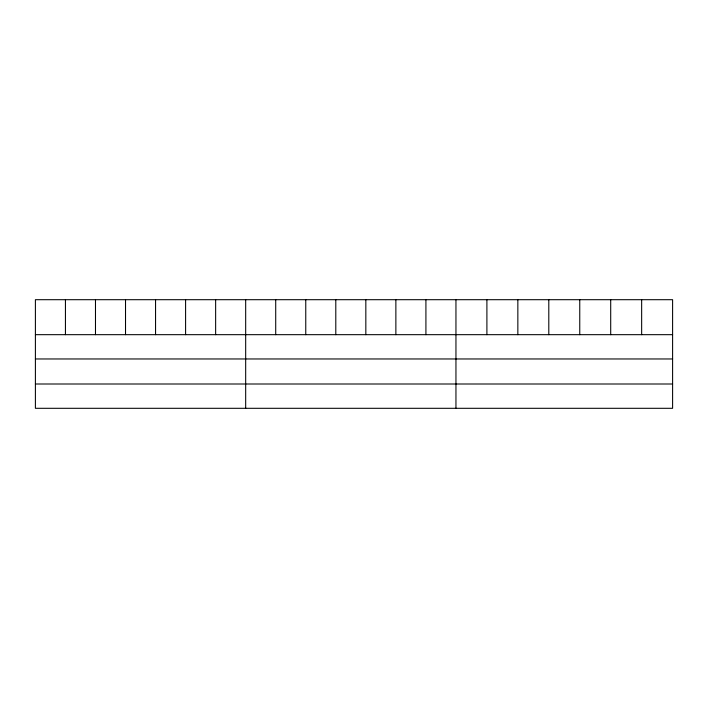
<?xml version="1.0" encoding="UTF-8"?>
<svg xmlns="http://www.w3.org/2000/svg" width="708" height="708" viewBox="0 0 708 708"><rect width="100%" height="100%" fill="white"/><g stroke="black" fill="none" stroke-linecap="round" stroke-linejoin="round"><path stroke-width="1.06" d="M672.6 358.965L672.6 299.696L35.4 299.696L35.4 408.304L672.6 408.304L672.6 358.965L35.4 358.965M35.4 334.672L672.6 334.672M35.4 384.001L672.6 384.001M641.652 299.696L641.652 334.672M610.703 299.696L610.703 334.672M579.755 299.696L579.755 334.672M548.797 299.696L548.797 334.672M517.849 299.696L517.849 334.672M486.9 299.696L486.9 334.672M455.952 299.696L455.952 408.304M425.915 299.696L425.915 334.672M395.869 299.696L395.869 334.672M365.832 299.696L365.832 334.672M335.796 299.696L335.796 334.672M305.759 299.696L305.759 334.672M275.713 299.696L275.713 334.672M245.676 299.696L245.676 408.304M215.639 299.696L215.639 334.672M185.593 299.696L185.593 334.672M155.556 299.696L155.556 334.672M125.52 299.696L125.52 334.672M95.483 299.696L95.483 334.672M65.437 299.696L65.437 334.672"/></g></svg>
